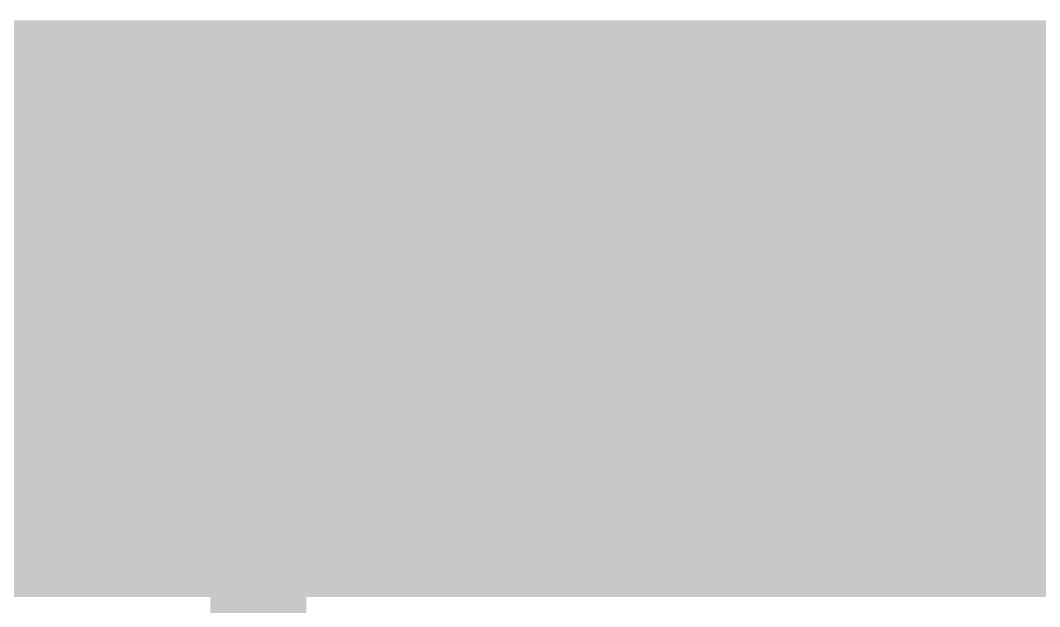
# Model space of a CAD drawing. Header units: inches. Extents: x -3 to 191, y -18 to 93.
# Drawn here: x 12.16 to 22.75, y 86.9 to 93 of the extents above; entities that cross this region are included whole.
import ezdxf

# ---------------------------------------------------------------- set-up
doc = ezdxf.new("R2010")
doc.units = ezdxf.units.IN
for name, color, linetype in [('Bottom Layer', 5, 'Continuous'), ('Bottom Solder', 6, 'Continuous'), ('GND 1', 90, 'Continuous'), ('GND 2', 156, 'Continuous'), ('Mechanical 1', 6, 'Continuous'), ('PWR', 16, 'Continuous'), ('Signal L4', 76, 'Continuous'), ('Top Layer', 1, 'Continuous'), ('Top Solder', 216, 'Continuous'), ('Via Holes', 16, 'Continuous')]:
    doc.layers.add(name, color=color, linetype=linetype)

msp = doc.modelspace()

# ---------------------------------------------------------------- hatches: boundary and pattern name
at = {"layer": 'Bottom Layer'}
msp.add_hatch(color=5, dxfattribs=at).paths.add_polyline_path([(186.154, 89.655), (186.562, 89.486), (186.929, 89.241), (187.241, 88.929), (187.486, 88.562), (187.655, 88.154), (187.741, 87.721), (187.741, 87.5), (187.741, 87), (106.73, 87), (106.7, 87.006), (106.7, 87.006), (8.2, 87.006), (8.2, 87.006), (8.17, 87), (0.259, 87), (0.259, 87.5), (0.259, 87.721), (0.345, 88.154), (0.514, 88.562), (0.759, 88.929), (1.071, 89.241), (1.438, 89.486), (1.846, 89.655), (2.279, 89.741), (185.721, 89.741)])
h = msp.add_hatch(color=5, dxfattribs=at)
edge = h.paths.add_edge_path()
edge.add_arc((12.6, 89.1), 0.3, 0, 360)
h = msp.add_hatch(color=5, dxfattribs=at)
edge = h.paths.add_edge_path()
edge.add_arc((15.6, 89.1), 0.3, 0, 360)
h = msp.add_hatch(color=5, dxfattribs=at)
edge = h.paths.add_edge_path()
edge.add_arc((18.6, 89.1), 0.3, 0, 360)
h = msp.add_hatch(color=5, dxfattribs=at)
edge = h.paths.add_edge_path()
edge.add_arc((21.6, 89.1), 0.3, 0, 360)
h = msp.add_hatch(color=5, dxfattribs=at)
edge = h.paths.add_edge_path()
edge.add_arc((12.6, 87.9), 0.3, 0, 360)
h = msp.add_hatch(color=5, dxfattribs=at)
edge = h.paths.add_edge_path()
edge.add_arc((15.6, 87.9), 0.3, 0, 360)
h = msp.add_hatch(color=5, dxfattribs=at)
edge = h.paths.add_edge_path()
edge.add_arc((18.6, 87.9), 0.3, 0, 360)
h = msp.add_hatch(color=5, dxfattribs=at)
edge = h.paths.add_edge_path()
edge.add_arc((21.6, 87.9), 0.3, 0, 360)
at = {"layer": 'GND 1'}
h = msp.add_hatch(color=90, dxfattribs=at)
edge = h.paths.add_edge_path()
edge.add_arc((12.6, 89.1), 0.3, 0, 360)
h = msp.add_hatch(color=90, dxfattribs=at)
edge = h.paths.add_edge_path()
edge.add_arc((15.6, 89.1), 0.3, 0, 360)
h = msp.add_hatch(color=90, dxfattribs=at)
edge = h.paths.add_edge_path()
edge.add_arc((18.6, 89.1), 0.3, 0, 360)
h = msp.add_hatch(color=90, dxfattribs=at)
edge = h.paths.add_edge_path()
edge.add_arc((21.6, 89.1), 0.3, 0, 360)
h = msp.add_hatch(color=90, dxfattribs=at)
edge = h.paths.add_edge_path()
edge.add_arc((12.6, 87.9), 0.3, 0, 360)
h = msp.add_hatch(color=90, dxfattribs=at)
edge = h.paths.add_edge_path()
edge.add_arc((15.6, 87.9), 0.3, 0, 360)
h = msp.add_hatch(color=90, dxfattribs=at)
edge = h.paths.add_edge_path()
edge.add_arc((18.6, 87.9), 0.3, 0, 360)
h = msp.add_hatch(color=90, dxfattribs=at)
edge = h.paths.add_edge_path()
edge.add_arc((21.6, 87.9), 0.3, 0, 360)
at = {"layer": 'GND 2'}
h = msp.add_hatch(color=156, dxfattribs=at)
edge = h.paths.add_edge_path()
edge.add_arc((12.6, 89.1), 0.3, 0, 360)
h = msp.add_hatch(color=156, dxfattribs=at)
edge = h.paths.add_edge_path()
edge.add_arc((15.6, 89.1), 0.3, 0, 360)
h = msp.add_hatch(color=156, dxfattribs=at)
edge = h.paths.add_edge_path()
edge.add_arc((18.6, 89.1), 0.3, 0, 360)
h = msp.add_hatch(color=156, dxfattribs=at)
edge = h.paths.add_edge_path()
edge.add_arc((21.6, 89.1), 0.3, 0, 360)
h = msp.add_hatch(color=156, dxfattribs=at)
edge = h.paths.add_edge_path()
edge.add_arc((12.6, 87.9), 0.3, 0, 360)
h = msp.add_hatch(color=156, dxfattribs=at)
edge = h.paths.add_edge_path()
edge.add_arc((15.6, 87.9), 0.3, 0, 360)
h = msp.add_hatch(color=156, dxfattribs=at)
edge = h.paths.add_edge_path()
edge.add_arc((18.6, 87.9), 0.3, 0, 360)
h = msp.add_hatch(color=156, dxfattribs=at)
edge = h.paths.add_edge_path()
edge.add_arc((21.6, 87.9), 0.3, 0, 360)
at = {"layer": 'PWR'}
h = msp.add_hatch(color=16, dxfattribs=at)
edge = h.paths.add_edge_path()
edge.add_arc((12.6, 89.1), 0.3, 0, 360)
h = msp.add_hatch(color=16, dxfattribs=at)
edge = h.paths.add_edge_path()
edge.add_arc((15.6, 89.1), 0.3, 0, 360)
h = msp.add_hatch(color=16, dxfattribs=at)
edge = h.paths.add_edge_path()
edge.add_arc((18.6, 89.1), 0.3, 0, 360)
h = msp.add_hatch(color=16, dxfattribs=at)
edge = h.paths.add_edge_path()
edge.add_arc((21.6, 89.1), 0.3, 0, 360)
h = msp.add_hatch(color=16, dxfattribs=at)
edge = h.paths.add_edge_path()
edge.add_arc((12.6, 87.9), 0.3, 0, 360)
h = msp.add_hatch(color=16, dxfattribs=at)
edge = h.paths.add_edge_path()
edge.add_arc((15.6, 87.9), 0.3, 0, 360)
h = msp.add_hatch(color=16, dxfattribs=at)
edge = h.paths.add_edge_path()
edge.add_arc((18.6, 87.9), 0.3, 0, 360)
h = msp.add_hatch(color=16, dxfattribs=at)
edge = h.paths.add_edge_path()
edge.add_arc((21.6, 87.9), 0.3, 0, 360)
at = {"layer": 'Signal L4'}
h = msp.add_hatch(color=76, dxfattribs=at)
edge = h.paths.add_edge_path()
edge.add_arc((12.6, 89.1), 0.3, 0, 360)
h = msp.add_hatch(color=76, dxfattribs=at)
edge = h.paths.add_edge_path()
edge.add_arc((15.6, 89.1), 0.3, 0, 360)
h = msp.add_hatch(color=76, dxfattribs=at)
edge = h.paths.add_edge_path()
edge.add_arc((18.6, 89.1), 0.3, 0, 360)
h = msp.add_hatch(color=76, dxfattribs=at)
edge = h.paths.add_edge_path()
edge.add_arc((21.6, 89.1), 0.3, 0, 360)
h = msp.add_hatch(color=76, dxfattribs=at)
edge = h.paths.add_edge_path()
edge.add_arc((12.6, 87.9), 0.3, 0, 360)
h = msp.add_hatch(color=76, dxfattribs=at)
edge = h.paths.add_edge_path()
edge.add_arc((15.6, 87.9), 0.3, 0, 360)
h = msp.add_hatch(color=76, dxfattribs=at)
edge = h.paths.add_edge_path()
edge.add_arc((18.6, 87.9), 0.3, 0, 360)
h = msp.add_hatch(color=76, dxfattribs=at)
edge = h.paths.add_edge_path()
edge.add_arc((21.6, 87.9), 0.3, 0, 360)
at = {"layer": 'Top Layer'}
msp.add_hatch(color=1, dxfattribs=at).paths.add_polyline_path([(186.154, 89.655), (186.562, 89.486), (186.929, 89.241), (187.241, 88.929), (187.486, 88.562), (187.655, 88.154), (187.741, 87.721), (187.741, 87.5), (187.741, 87), (0.259, 87), (0.259, 87.5), (0.259, 87.721), (0.345, 88.154), (0.514, 88.562), (0.759, 88.929), (1.071, 89.241), (1.438, 89.486), (1.846, 89.655), (2.279, 89.741), (185.721, 89.741)])
h = msp.add_hatch(color=1, dxfattribs=at)
edge = h.paths.add_edge_path()
edge.add_arc((12.6, 89.1), 0.3, 0, 360)
h = msp.add_hatch(color=1, dxfattribs=at)
edge = h.paths.add_edge_path()
edge.add_arc((15.6, 89.1), 0.3, 0, 360)
h = msp.add_hatch(color=1, dxfattribs=at)
edge = h.paths.add_edge_path()
edge.add_arc((18.6, 89.1), 0.3, 0, 360)
h = msp.add_hatch(color=1, dxfattribs=at)
edge = h.paths.add_edge_path()
edge.add_arc((21.6, 89.1), 0.3, 0, 360)
h = msp.add_hatch(color=1, dxfattribs=at)
edge = h.paths.add_edge_path()
edge.add_arc((12.6, 87.9), 0.3, 0, 360)
h = msp.add_hatch(color=1, dxfattribs=at)
edge = h.paths.add_edge_path()
edge.add_arc((15.6, 87.9), 0.3, 0, 360)
h = msp.add_hatch(color=1, dxfattribs=at)
edge = h.paths.add_edge_path()
edge.add_arc((18.6, 87.9), 0.3, 0, 360)
h = msp.add_hatch(color=1, dxfattribs=at)
edge = h.paths.add_edge_path()
edge.add_arc((21.6, 87.9), 0.3, 0, 360)
at = {"layer": 'Via Holes'}
h = msp.add_hatch(color=7, dxfattribs=at)
edge = h.paths.add_edge_path()
edge.add_arc((12.6, 89.1), 0.15, 0, 360)
h = msp.add_hatch(color=7, dxfattribs=at)
edge = h.paths.add_edge_path()
edge.add_arc((15.6, 89.1), 0.15, 0, 360)
h = msp.add_hatch(color=7, dxfattribs=at)
edge = h.paths.add_edge_path()
edge.add_arc((18.6, 89.1), 0.15, 0, 360)
h = msp.add_hatch(color=7, dxfattribs=at)
edge = h.paths.add_edge_path()
edge.add_arc((21.6, 89.1), 0.15, 0, 360)
h = msp.add_hatch(color=7, dxfattribs=at)
edge = h.paths.add_edge_path()
edge.add_arc((12.6, 87.9), 0.15, 0, 360)
h = msp.add_hatch(color=7, dxfattribs=at)
edge = h.paths.add_edge_path()
edge.add_arc((15.6, 87.9), 0.15, 0, 360)
h = msp.add_hatch(color=7, dxfattribs=at)
edge = h.paths.add_edge_path()
edge.add_arc((18.6, 87.9), 0.15, 0, 360)
h = msp.add_hatch(color=7, dxfattribs=at)
edge = h.paths.add_edge_path()
edge.add_arc((21.6, 87.9), 0.15, 0, 360)

# ---------------------------------------------------------------- linework, layer by layer
at = {"layer": 'Bottom Solder'}
msp.add_lwpolyline([(4.75, 90.002, 6, 6, 0), (183.003, 90.002, 6, 6, 0)], format="xyseb", dxfattribs=at)
at = {"layer": 'Mechanical 1'}
msp.add_lwpolyline([(2.5, 90, 0.254, 0.254, 0), (185.5, 90, 0.254, 0.254, 0)], format="xyseb", dxfattribs=at)
at = {"layer": 'Top Layer'}
for points in [[(14.63, 88.13, 1, 1, 0), (15.6, 89.1, 1, 1, 0)], [(14.63, 86.155, 1, 1, 0), (14.63, 88.13, 1, 1, 0)]]:
    msp.add_lwpolyline(points, format="xyseb", dxfattribs=at)
for points in [[(15.35, 89.1, 0.5, 0.5, 1), (15.85, 89.1, 0.5, 0.5, 1)], [(14.38, 88.13, 0.5, 0.5, 1), (14.88, 88.13, 0.5, 0.5, 1)], [(14.38, 88.13, 0.5, 0.5, 1), (14.88, 88.13, 0.5, 0.5, 1)]]:
    msp.add_lwpolyline(points, format="xyseb", close=True, dxfattribs=at)
at = {"layer": 'Top Solder'}
msp.add_lwpolyline([(5, 90.003, 6, 6, 0), (183.003, 90.003, 6, 6, 0)], format="xyseb", dxfattribs=at)

doc.saveas('drawing.dxf')
